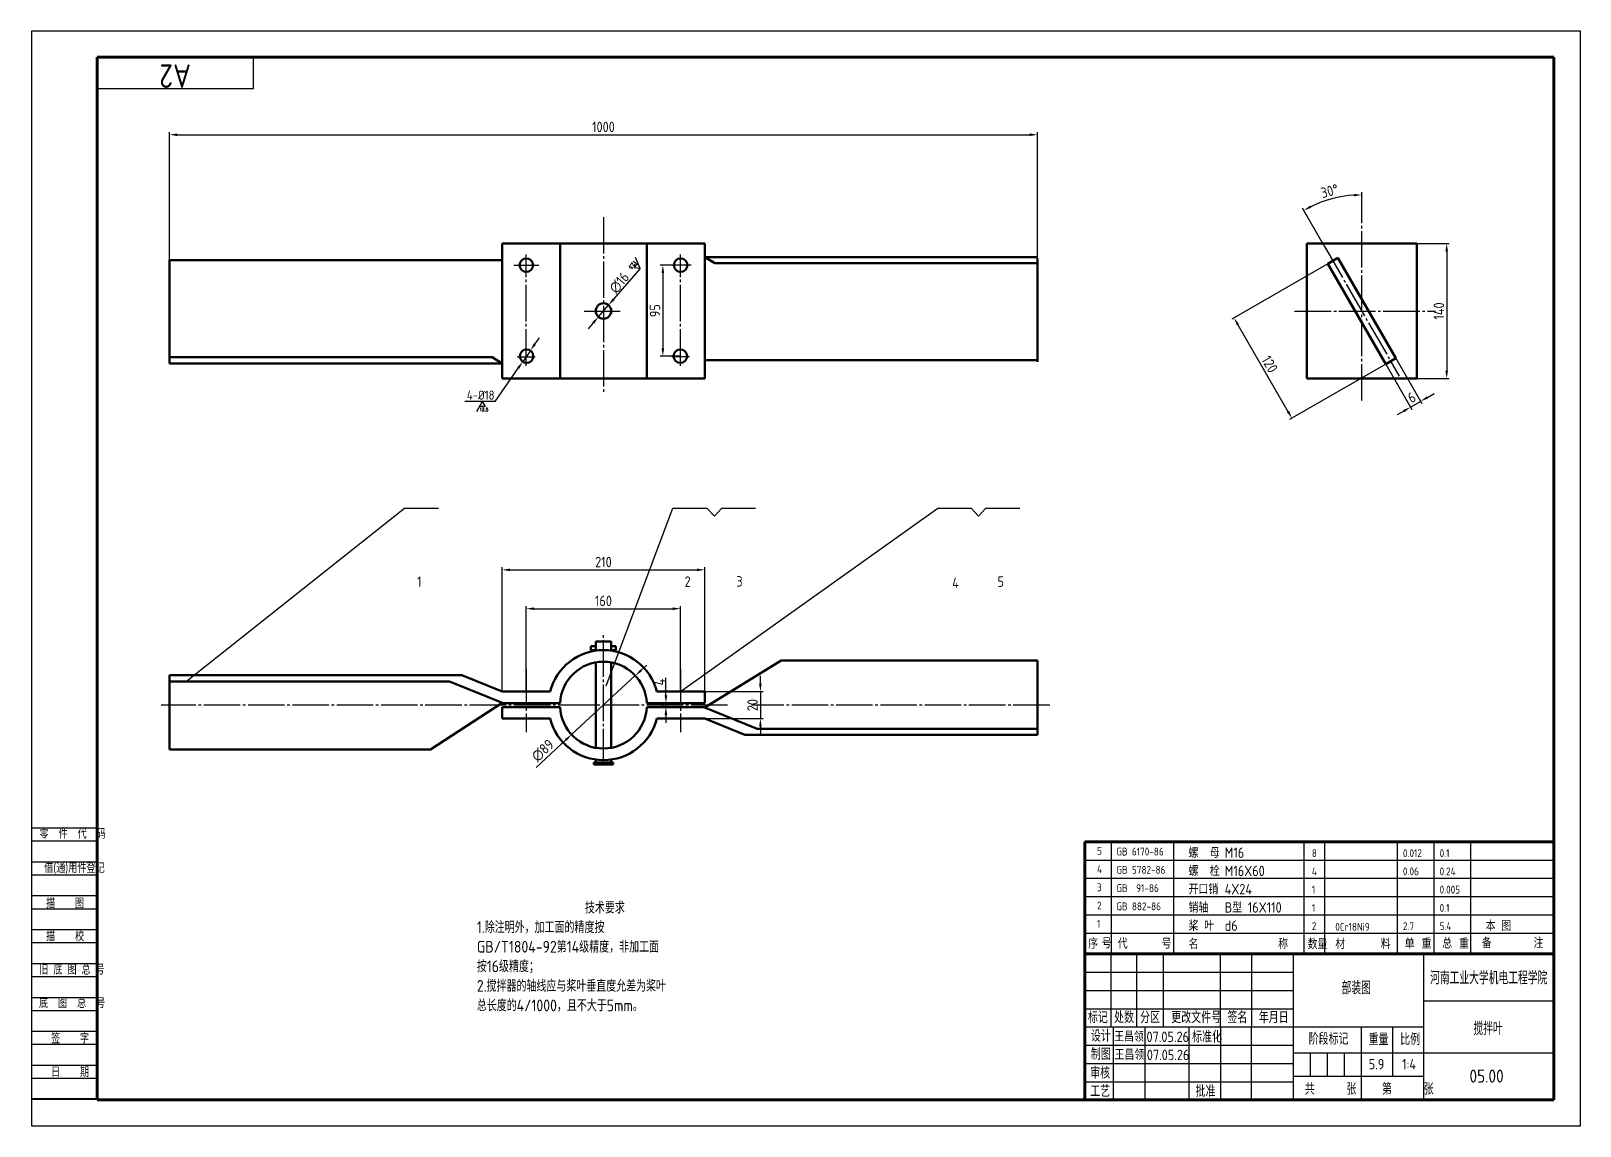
# Model space of a CAD drawing. Extents: x 0 to 594, y 0 to 420.
import ezdxf
from ezdxf.enums import TextEntityAlignment as Align

# ---------------------------------------------------------------- set-up
doc = ezdxf.new("R2010")
doc.units = 0
doc.header["$PDMODE"] = 3
doc.linetypes.add('C2', pattern=[17, 14, -1, 1, -1])
doc.layers.get('0').update_dxf_attribs({"linetype": 'CONTINUOUS', "lineweight": 50})
doc.layers.get('DEFPOINTS').update_dxf_attribs({"linetype": 'CONTINUOUS'})
for name, color, linetype in [('CENTER', 4, 'C2'), ('DIM', 3, 'CONTINUOUS'), ('TXT', 6, 'CONTINUOUS'), ('W_标题栏_文字', 6, 'CONTINUOUS'), ('W_标题栏_线框', 7, 'CONTINUOUS'), ('图框_标题栏文字', 6, 'CONTINUOUS')]:
    doc.layers.add(name, color=color, linetype=linetype)
doc.layers.add('图框_外框线', color=7, linetype='CONTINUOUS', lineweight=70)
doc.styles.add('HZTXT', font='romans', dxfattribs={"width": 0.6667, "bigfont": 'HZTXT'})
doc.styles.add('工程字', font='gbenor.shx', dxfattribs={"bigfont": 'gbcbig.shx'})

# ---------------------------------------------------------------- blocks, each defined once
blk = doc.blocks.new('QCX125')
at = {"layer": 'TXT'}
for p, q in [((0, 0), (-4.9, -8.6)), ((0, 0), (2.5, -4.3)), ((2.5, -4.3), (-2.5, -4.3))]:
    blk.add_line(p, q, dxfattribs=at)
at = {"layer": 'TXT', "style": 'HZTXT', "width": 0.6667}
blk.add_text('12.5', height=3, dxfattribs=at).set_placement((-2.4, -8.2))

msp = doc.modelspace()

# ---------------------------------------------------------------- linework, layer by layer
at = {"color": 3, "lineweight": -3}
for p, q in [((52.8, 332.1), (52.8, 381.2)), ((385.8, 333.29), (385.8, 381.2)), ((55.8, 380.2), (382.8, 380.2)), ((510.25, 355.16), (510.25, 358.13)), ((495.83, 337.57), (487.48, 352.03)), ((531.34, 338.5), (543.85, 338.5)), ((542.85, 335.5), (542.85, 289.7)), ((233.35, 328.87), (223.2, 317.11)), ((248.9, 330.17), (241.09, 330.17)), ((242.09, 327.17), (242.09, 298.28)), ((497.23, 330.71), (460.38, 309.44)), ((217.37, 310.35), (221.24, 314.84)), ((215.41, 308.08), (213.45, 305.81)), ((462.75, 307.34), (481.95, 274.08)), ((191.27, 297.41), (188.32, 293.16)), ((192.99, 299.88), (194.7, 302.34)), ((248.81, 295.28), (241.09, 295.28)), ((519.43, 292.26), (482.58, 270.99)), ((519.43, 292.26), (529.47, 274.87)), ((523.28, 294.48), (533.32, 277.09)), ((177.75, 277.93), (186.61, 290.69)), ((531.34, 286.7), (543.85, 286.7)), ((535.42, 279.45), (538.01, 280.95)), ((526.38, 274.23), (523.78, 272.73)), ((528.97, 275.73), (532.82, 277.95)), ((180.45, 166.62), (180.45, 214.32)), ((258.15, 166.62), (258.15, 214.32)), ((183.45, 213.32), (255.15, 213.32)), ((189.7, 166.62), (189.7, 199.42)), ((192.7, 198.42), (245.9, 198.42)), ((248.9, 166.62), (248.9, 199.42)), ((231.53, 172.74), (207.07, 150.14)), ((233.73, 174.78), (235.94, 176.81)), ((279.52, 169.62), (279.52, 172.62)), ((243.26, 165.18), (243.26, 171.93)), ((258.15, 166.62), (280.52, 166.62)), ((279.52, 166.62), (279.52, 156.26)), ((252.67, 162.18), (238.02, 162.18)), ((252.67, 160.7), (238.02, 160.7)), ((242.02, 162.18), (242.02, 160.7)), ((248.9, 162.18), (242.26, 162.18)), ((248.9, 160.7), (242.26, 160.7)), ((243.26, 162.18), (243.26, 160.7)), ((243.26, 157.7), (243.26, 154.7)), ((258.15, 156.26), (280.52, 156.26)), ((279.52, 153.26), (279.52, 150.26)), ((193.46, 137.56), (204.87, 148.1))]:
    msp.add_line(p, q, dxfattribs=at)
for p, q in [((180.45, 338.5), (258.15, 338.5)), ((180.45, 292.49), (180.45, 338.5)), ((202.67, 338.5), (202.67, 286.7)), ((235.94, 338.5), (235.94, 286.7)), ((258.15, 292.49), (258.15, 338.5)), ((258.15, 333.29), (262.05, 330.91)), ((385.8, 333.29), (258.15, 333.29)), ((489.16, 338.5), (531.34, 338.5)), ((501.08, 332.93), (497.23, 330.71)), ((501.08, 332.93), (523.28, 294.48)), ((52.8, 332.1), (180.45, 332.1)), ((52.8, 292.49), (52.8, 332.1)), ((385.8, 330.91), (262.05, 330.91)), ((385.8, 293.09), (385.8, 332.7)), ((497.23, 330.71), (519.43, 292.26)), ((52.8, 294.88), (176.56, 294.88)), ((52.8, 292.49), (180.45, 292.49)), ((180.45, 292.49), (176.56, 294.88)), ((180.45, 292.49), (180.45, 286.7)), ((385.8, 293.69), (258.15, 293.69)), ((258.15, 292.49), (258.15, 286.7)), ((523.28, 294.48), (519.43, 292.26)), ((180.45, 286.7), (258.15, 286.7)), ((489.16, 286.7), (531.34, 286.7)), ((222.26, 185.86), (216.34, 185.86)), ((216.34, 182.32), (216.34, 185.86)), ((222.26, 182.32), (222.26, 185.86)), ((214.49, 184.01), (214.49, 182.53)), ((216.34, 184.01), (214.49, 184.01)), ((216.34, 182.53), (214.49, 182.53)), ((224.11, 184.01), (222.26, 184.01)), ((224.11, 182.53), (222.26, 182.53)), ((224.11, 184.01), (224.11, 182.53)), ((258.15, 160.57), (287.48, 178.5)), ((385.8, 178.5), (287.48, 178.5)), ((385.8, 178.5), (385.8, 150)), ((52.8, 172.88), (165.02, 172.88)), ((52.8, 144.38), (52.8, 172.88)), ((180.45, 166.62), (165.02, 172.88)), ((216.34, 145.06), (216.34, 177.83)), ((222.26, 145.06), (222.26, 177.83)), ((52.8, 170.5), (160.28, 170.5)), ((180.78, 162.18), (160.28, 170.5)), ((198.86, 166.62), (180.45, 166.62)), ((239.75, 166.62), (258.15, 166.62)), ((258.15, 166.62), (258.15, 162.18)), ((180.45, 162.31), (152.98, 144.38)), ((180.45, 156.26), (180.45, 160.7)), ((257.83, 160.7), (278.32, 152.39)), ((180.45, 156.26), (198.86, 156.26)), ((258.15, 156.26), (239.75, 156.26)), ((258.15, 156.26), (273.59, 150)), ((385.8, 150), (273.59, 150)), ((385.8, 152.39), (278.32, 152.39)), ((52.8, 144.38), (152.98, 144.38)), ((222.99, 139.37), (215.62, 139.37)), ((215.62, 139.37), (215.62, 138.61)), ((215.62, 138.61), (222.99, 138.61)), ((222.99, 139.37), (222.99, 138.61))]:
    msp.add_line(p, q)
at = {"color": 7, "linetype": 'Continuous'}
for p, q in [((489.16, 286.7), (489.16, 338.5)), ((531.34, 286.7), (531.34, 338.5)), ((180.45, 160.7), (202.67, 160.7)), ((180.78, 162.18), (202.67, 162.18)), ((258.15, 162.18), (235.94, 162.18)), ((257.83, 160.7), (235.94, 160.7)), ((216.34, 139.37), (216.34, 140.56)), ((222.26, 139.37), (222.26, 140.56))]:
    msp.add_line(p, q, dxfattribs=at)
at = {"color": 6, "lineweight": -3}
for p, q in [((59.3, 170.61), (143.02, 236.93)), ((143.02, 236.93), (155.97, 236.93)), ((220.3, 168.89), (245.97, 236.93)), ((245.97, 236.93), (258.99, 236.93)), ((248.9, 166.62), (347.64, 236.93)), ((258.99, 236.93), (261.87, 233.88)), ((261.87, 233.88), (264.71, 236.93)), ((264.71, 236.93), (277.66, 236.93)), ((347.64, 236.93), (360.36, 236.93)), ((360.36, 236.93), (363.25, 233.88)), ((363.25, 233.88), (366.08, 236.93)), ((366.08, 236.93), (379.03, 236.93))]:
    msp.add_line(p, q, dxfattribs=at)
at = {"color": 6, "lineweight": 25}
msp.add_lwpolyline([(0, 0), (0, 420), (594, 420), (594, 0)], close=True, dxfattribs=at)
for centre, radius in [((189.7, 330.17), 2.59), ((248.9, 330.17), 2.59), ((219.3, 312.6), 2.96), ((189.8, 295.28), 2.59), ((248.81, 295.28), 2.59)]:
    msp.add_circle(centre, radius)
at = {"color": 3, "lineweight": -3}
msp.add_arc((510.25, 312.6), 44.54, 93.86025, 116.13975, dxfattribs=at)
for radius, start, end in [(21.09, 14.21812, 165.78188), (16.65, 2.54732, 177.45268), (16.65, 182.54732, 357.45268), (21.09, 194.21812, 345.78188)]:
    msp.add_arc((219.3, 161.44), radius, start, end)
at = {"color": 3}
for points in [[(55.8, 380.7), (55.8, 379.7), (52.8, 380.2)], [(382.8, 380.7), (382.8, 379.7), (385.8, 380.2)]]:
    msp.add_solid(points, dxfattribs=at)
at = {"color": 3, "lineweight": -3}
for points in [[(507.24, 357.53), (507.27, 356.53), (510.25, 357.13)], [(490.87, 352.14), (490.4, 353.02), (487.98, 351.17)], [(542.35, 335.5), (543.35, 335.5), (542.85, 338.5)], [(241.59, 327.17), (242.59, 327.17), (242.09, 330.17)], [(222.82, 317.43), (223.58, 316.78), (221.24, 314.84)], [(215.03, 308.41), (215.79, 307.76), (217.37, 310.35)], [(463.18, 307.59), (462.31, 307.09), (461.25, 309.94)], [(192.57, 300.16), (193.4, 299.59), (191.27, 297.41)], [(241.59, 298.28), (242.59, 298.28), (242.09, 295.28)], [(186.2, 290.98), (187.02, 290.41), (188.32, 293.16)], [(542.35, 289.7), (543.35, 289.7), (542.85, 286.7)], [(535.17, 279.88), (535.67, 279.02), (532.82, 277.95)], [(482.38, 274.33), (481.51, 273.83), (483.45, 271.49)], [(526.13, 274.66), (526.63, 273.8), (528.97, 275.73)], [(183.45, 213.82), (183.45, 212.82), (180.45, 213.32)], [(255.15, 213.82), (255.15, 212.82), (258.15, 213.32)], [(192.7, 198.92), (192.7, 197.92), (189.7, 198.42)], [(245.9, 198.92), (245.9, 197.92), (248.9, 198.42)], [(233.4, 175.14), (234.07, 174.41), (231.53, 172.74)], [(279.02, 169.62), (280.02, 169.62), (279.52, 166.62)], [(242.76, 165.18), (243.76, 165.18), (243.26, 162.18)], [(242.76, 157.7), (243.76, 157.7), (243.26, 160.7)], [(279.02, 153.26), (280.02, 153.26), (279.52, 156.26)], [(204.53, 148.47), (205.21, 147.74), (207.07, 150.14)]]:
    msp.add_solid(points, dxfattribs=at)
at = {"layer": 'CENTER'}
for p, q in [((510.25, 278.25), (510.25, 355.16)), ((219.3, 348.62), (219.3, 281.27)), ((189.7, 291.63), (189.7, 334.31)), ((248.9, 291.63), (248.9, 334.31)), ((495.83, 337.57), (524.67, 287.62)), ((184.96, 330.17), (194.54, 330.17)), ((252.96, 330.17), (246.38, 330.17)), ((211.92, 312.6), (225.68, 312.6)), ((484.51, 312.6), (538.6, 312.6)), ((186.25, 295.02), (193.12, 295.02)), ((252.36, 295.02), (245.49, 295.02)), ((219.3, 138.3), (219.3, 188.66)), ((189.7, 175.25), (189.7, 151.08)), ((248.9, 175.25), (248.9, 151.08)), ((266.95, 161.44), (49.61, 161.44)), ((390.55, 161.44), (276.12, 161.44))]:
    msp.add_line(p, q, dxfattribs=at)
at = {"layer": 'DEFPOINTS', "color": 0, "linetype": 'ByBlock'}
for p in [(225.59, 169.89), (213.66, 152.5)]:
    msp.add_point(p, dxfattribs=at)
at = {"layer": 'DIM', "lineweight": -3}
for p, q in [((177.75, 277.93), (166.08, 277.93)), ((484, 66), (484, 10)), ((534, 66), (534, 10)), ((404, 38), (534, 38))]:
    msp.add_line(p, q, dxfattribs=at)
at = {"layer": 'TXT', "color": 3}
for p, q in [((414.26, 66), (414.26, 109)), ((438.11, 66), (438.11, 109)), ((488.11, 66), (488.11, 109)), ((496.11, 66), (496.11, 109)), ((524, 66), (524, 109)), ((538.05, 66), (538.05, 109)), ((552.11, 66), (552.11, 109)), ((404, 102), (584, 102)), ((404, 95), (584, 95)), ((404, 88), (584, 88)), ((404, 81), (584, 81)), ((404, 74), (584, 74))]:
    msp.add_line(p, q, dxfattribs=at)
at = {"layer": 'W_标题栏_文字'}
for p, q in [((0, 114.35), (25, 114.35)), ((0, 109.35), (25, 109.35)), ((0, 101.35), (25, 101.35)), ((0, 96.35), (25, 96.35)), ((0, 88.35), (25, 88.35)), ((0, 83.35), (25, 83.35)), ((0, 75.35), (25, 75.35)), ((0, 70.35), (25, 70.35)), ((0, 62.35), (25, 62.35)), ((0, 57.35), (25, 57.35)), ((0, 49.35), (25, 49.35)), ((0, 44.35), (25, 44.35)), ((0, 36.35), (25, 36.35)), ((0, 31.35), (25, 31.35)), ((0, 23.35), (25, 23.35)), ((0, 18.35), (25, 18.35))]:
    msp.add_line(p, q, dxfattribs=at)
msp.add_lwpolyline([(25, 398), (85, 398), (85, 410)], dxfattribs=at)
at = {"layer": 'W_标题栏_文字', "const_width": 0.7}
msp.add_lwpolyline([(0, 10.35), (25, 10.35)], dxfattribs=at)
at = {"layer": 'W_标题栏_线框', "color": 3}
for p, q in [((414, 66), (414, 38)), ((424, 38), (424, 66)), ((434, 66), (434, 38)), ((456, 38), (456, 66)), ((468, 66), (468, 38)), ((404, 59), (484, 59)), ((404, 52), (484, 52)), ((534, 48), (584, 48)), ((404, 45), (484, 45)), ((415, 10), (415, 38)), ((427, 38), (427, 10)), ((444, 10), (444, 38)), ((456, 38), (456, 10)), ((468, 10), (468, 38)), ((510, 38), (510, 10.28)), ((522, 38), (522, 19)), ((404, 31), (484, 31)), ((404, 24), (484, 24)), ((584, 28), (484, 28)), ((490.5, 28), (490.5, 19)), ((497, 28), (497, 19)), ((503.5, 28), (503.5, 19)), ((534, 19), (484, 19)), ((404, 17), (484, 17))]:
    msp.add_line(p, q, dxfattribs=at)
at = {"layer": '图框_外框线'}
for p, q in [((584, 410), (25, 410)), ((25, 410), (25, 10)), ((584, 10), (584, 410)), ((404, 109), (584, 109)), ((404, 10), (404, 109)), ((404, 66), (584, 66)), ((25, 10), (584, 10))]:
    msp.add_line(p, q, dxfattribs=at)

# ---------------------------------------------------------------- block references
at = {"xscale": 0.4625000000000502, "yscale": 0.4625000000000061, "zscale": 0.4625, "rotation": 231.7474430359427}
msp.add_blockref('QCX125', (233.35, 328.87), dxfattribs=at)
at = {"xscale": 0.4625000000000057, "yscale": 0.4625000000000057, "zscale": 0.4625}
msp.add_blockref('QCX125', (172.81, 277.92), dxfattribs=at)

# ---------------------------------------------------------------- texts
at = {"color": 6, "lineweight": -3, "style": '工程字'}
for s, p in [('1', (148.67, 205.6)), ('2', (251.61, 205.6)), ('3', (271.52, 205.69)), ('4', (354.39, 205.1)), ('5', (371.73, 205.6))]:
    msp.add_text(s, height=4, dxfattribs=at).set_placement(p, align=Align.BOTTOM_CENTER)
msp.add_text('d6', height=4, dxfattribs=at).set_placement((457.66, 74.84))
at = {"color": 6, "lineweight": -3, "char_height": 4, "attachment_point": 5, "style": '工程字'}
for s, insert in [('1000', (219.3, 383.2)), ('210', (219.3, 216.32)), ('160', (219.3, 201.42))]:
    msp.add_mtext(s, dxfattribs=dict(at, insert=insert))
for s, insert, rotation in [('\\A1;30°', (497.92, 358.62), 15), ('∅16', (225.37, 323.42), 49.20488), ('140', (539.85, 312.6), 90), ('95', (239.09, 312.73), 90), ('120', (474.95, 292.21), 300), ('6', (529.4, 279.44), 30), ('4', (241, 170.28), 90), ('20', (276.52, 161.44), 90), ('∅89', (196.03, 144.02), 42.74059)]:
    msp.add_mtext(s, dxfattribs=dict(at, insert=insert, rotation=rotation))
at = {"layer": 'TXT', "style": '工程字'}
for s, height, p in [(' 5', 3, (407.07, 104.05)), ('螺  母', 4, (443.8, 102.84)), ('GB 6170-86', 3, (416.1, 103.75)), ('M16', 4, (457.66, 102.84)), ('8', 3, (491.1, 103.16)), ('0.012', 3, (526.06, 103.16)), ('0.1', 3, (540.12, 103.16)), (' 4', 3, (407.07, 97.05)), ('GB 5782-86', 3, (416.1, 96.75)), ('螺  栓', 4, (443.8, 95.84)), ('M16X60', 4, (457.66, 95.84)), ('4', 3, (491.1, 96.16)), ('0.06', 3, (526.06, 96.16)), ('0.24', 3, (540.12, 96.16)), (' 3', 3, (407.07, 90.05)), ('GB  91-86', 3, (416.1, 89.75)), ('开口销', 4, (443.8, 88.84)), ('4X24', 4, (457.66, 88.84)), ('1', 3, (491.1, 89.16)), ('0.005', 3, (540.12, 89.16)), (' 2', 3, (407.07, 83.05)), ('GB 882-86', 3, (416.1, 82.75)), ('销轴', 4, (443.8, 81.84)), ('B型 16X110', 4, (457.66, 81.84)), ('1', 3, (491.1, 82.16)), ('0.1', 3, (540.12, 82.16)), (' 1', 3, (407.07, 76.05)), ('桨 叶', 4, (443.8, 74.84)), ('2', 3, (491.1, 75.16)), ('0Cr18Ni9', 3, (500.1, 74.88)), ('2.7', 3, (526.06, 75.16)), ('5.4', 3, (540.12, 75.16)), ('本 图', 4, (557.8, 74.84)), ('序', 4, (405.29, 68)), ('号', 4, (410.47, 68.16)), ('代      号', 4, (416.61, 68)), ('名', 4, (443.8, 67.84)), ('称', 4, (478.17, 67.84)), ('数量', 4, (489.48, 67.84)), ('材', 4, (500.1, 67.88)), ('料', 4, (517.56, 67.88)), ('单', 4, (526.72, 67.97)), ('重', 4, (533.18, 67.97)), ('总', 4, (541.12, 68.13)), ('重', 4, (547.6, 67.97)), ('备', 4, (556.33, 68.21)), ('注', 4, (576.16, 68.21))]:
    msp.add_text(s, height=height, dxfattribs=at).set_placement(p)
at = {"layer": 'TXT', "lineweight": -3, "insert": (55, 402.68), "char_height": 9, "width": 60, "attachment_point": 5, "rotation": 180, "style": '工程字'}
msp.add_mtext('{\\C3;A2}', dxfattribs=at)
at = {"layer": 'TXT', "lineweight": -3, "insert": (166.9, 282.09), "char_height": 3.5, "width": 16.2241, "attachment_point": 1, "style": '工程字'}
msp.add_mtext('4-%%C18', dxfattribs=at)
at = {"layer": 'TXT', "insert": (170.71, 86), "char_height": 4.5, "width": 72.6415, "attachment_point": 1, "style": '工程字'}
msp.add_mtext('                 技术要求\\P1.除注明外，加工面的精度按GB/T1804-92第14级精度，非加工面按16级精度；\\P2.搅拌器的轴线应与桨叶垂直度允差为桨叶总长度的4/1000，且不大于5mm。', dxfattribs=at)
at = {"layer": 'W_标题栏_文字', "style": '工程字'}
for s, height, p in [('零  件  代  码', 3.5, (2.94, 110.22)), ('借(通)用件登记', 3.5, (4.71, 97.11)), ('旧 底 图 总 号', 3.5, (2.86, 58.1)), ('河南工业大学机电工程学院', 5, (536.46, 54.32)), ('底  图  总  号', 3.5, (2.74, 45.26)), ('搅拌叶', 5, (553.08, 34.9)), ('05.00', 5, (551.59, 16.64))]:
    msp.add_text(s, height=height, dxfattribs=at).set_placement(p)
for s, p in [('描    图', (12.76, 85.67)), ('描    校', (12.76, 73.05)), ('  签    字', (12.76, 33.84)), ('  日    期', (12.76, 20.92))]:
    msp.add_text(s, height=3.5, dxfattribs=at).set_placement(p, align=Align.MIDDLE)
for s, height, p in [('部装图', 5, (508.15, 50.47)), ('5.9', 4, (515.93, 21.73)), ('1:4', 4, (528.43, 21.73))]:
    msp.add_text(s, height=height, dxfattribs=at).set_placement(p, align=Align.CENTER)
at = {"layer": '图框_标题栏文字', "style": '工程字'}
for s, height, p in [('标记', 4.5, (405.2, 39.44)), ('处数', 4.5, (415.2, 39.44)), ('分区', 4.5, (425.2, 39.44)), ('更改文件号', 4.5, (437.16, 39.44)), ('签名', 4.5, (458.72, 39.44)), ('年月日', 4.5, (470.72, 39.44)), ('设计', 4.5, (406.33, 32.35)), ('07.05.26', 4, (427.65, 32.23)), ('标准化', 4.5, (445.14, 32)), ('阶段标记', 4.5, (489.89, 31.2)), ('重量', 4.5, (512.89, 31)), ('比例', 4.5, (525, 31)), ('制图', 4.5, (406.33, 25.35)), ('07.05.26', 4, (427.78, 25.26)), ('审核', 4.5, (406.05, 18.15)), ('工艺', 4.5, (406.05, 11.15)), ('批准', 4.5, (446.47, 11.15)), ('共     张    第     张', 4.5, (488.4, 12))]:
    msp.add_text(s, height=height, dxfattribs=at).set_placement(p)
for p in [(420.97, 32.35), (421.1, 25.38)]:
    msp.add_text('王昌领', height=4, dxfattribs=at).set_placement(p, align=Align.CENTER)

doc.saveas('drawing.dxf')
